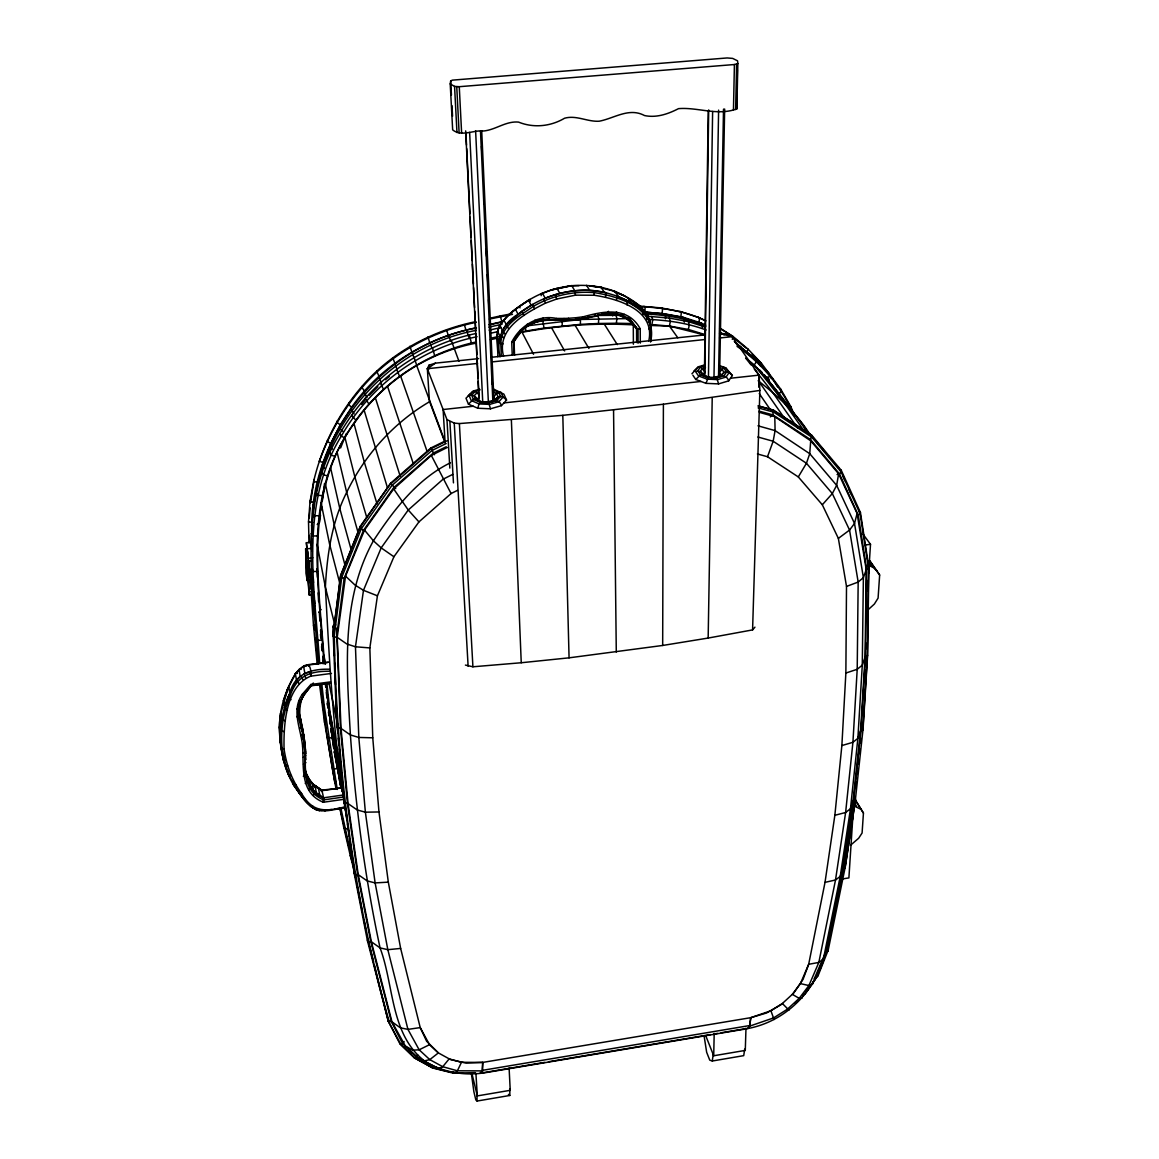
<?xml version="1.0" encoding="UTF-8"?>
<svg xmlns="http://www.w3.org/2000/svg" width="1159" height="1159" viewBox="0 0 1159 1159"><rect width="100%" height="100%" fill="white"/><g stroke="black" fill="none" stroke-linecap="round" stroke-linejoin="round"><path stroke-width="1.5" d="M330.503 681.883L310.858 684.476L302.383 694.212L303.513 695.009C330.214 663.687 293.879 703.151 298.558 708.859C297.327 719.116 302.383 728.62 303.383 738.718C307.859 760.014 297.849 789.221 323.622 799.898L343.716 797.001L343.397 794.987L323.564 797.798C305.715 790.554 304.02 770.083 305.73 753.466C304.875 738.703 302.079 724.1 298.327 709.801L299.355 717.769M665.483 318.768L665.483 315.654L664.006 313.727L643.1 311.945M465.411 665.092L472.915 666.787L521.246 662.745L569.069 657.834L662.673 645.462L663.397 404.23L759.869 390.438L759.087 375.125L732.111 336.675L727.099 333.937L719.58 333.386L732.111 336.675L719.551 337.993M648.779 340.905C655.704 309.96 617.733 298.819 594.306 295.255L593.959 290.706C566.722 288.069 539.326 297.312 518.059 314.248C502.731 323.013 495.878 339.862 500.094 356.827M457.385 490.402L451.083 493.546L418.935 521.898L393.915 556.74L377.428 595.798L369.851 647.924L372.763 737.805L378.964 811.966L388.323 882.144L400.652 948.439L420.224 1027.598L426.613 1041.217L438.377 1052.908L450.518 1059.587L466.135 1063.093L482.738 1062.412L750.771 1017.674L766.505 1013.009L781.123 1004.636L793.625 993.162L803.042 979.384L808.678 964.302L825.02 882.347L834.857 815.284L841.869 745.556L845.867 673.031L846.505 586.425L838.363 538.399L822.311 504.773L798.305 476.928L767.504 456.733L757.406 453.966M471.365 1073.263L473.872 1091.72L475.842 1099.92L477.059 1101.05L509.801 1095.472L509.873 1088.924L510.235 1090.315L477.32 1095.907L471.829 1073.147M684.317 322.159L684.346 319.073L682.825 317.146L664.006 313.727M344.759 806.91C325.085 811.735 312.713 812.589 301.63 793.524C291.923 780.5 286.432 764.954 284.056 748.989C283.535 725.592 285.476 686.331 310.8 676.132C311.568 659.558 304.223 664.064 295.922 673.002C285.679 689.054 279.87 707.859 279.348 726.91C279.667 747.207 283.491 767.924 293.908 785.585C300.21 794.335 306.121 804.491 316.016 809.648C325.389 812.995 335.328 808.547 344.831 808.171L344.006 799.319L323.375 802.245C299.601 792.915 303.977 766.78 302.586 746.454C301.152 728.953 290.851 710.453 302.383 694.212M704.411 374.314L708.25 110.873M708.7 109.917L704.802 375.429L708.439 377.559L712.626 111.51M788.96 1010.126L782.368 1003.506L770.909 1010.749L750.771 1017.674L749.583 1026.164L747.874 1028.54C786.932 1021.151 816.849 989.641 825.99 951.525L842.868 868.801L853.125 801.086L860.601 730.619L865.063 657.341L866.237 569.75L857.095 513.466L838.623 473.828L810.721 440.811L774.791 416.704L759.304 412.329M814.429 978.819L816.515 975.936L826.367 951.38L843.259 868.627L853.546 800.883L861.021 730.402L865.483 657.11L866.671 569.504L858.326 515.364L839.478 473.901L810.489 439.551L772.807 414.85L759.131 411.126M866.266 648.663L866.352 643.303M843.259 868.627L844.998 868.149L855.313 800.347L863.093 728.663L867.613 655.284L868.859 567.577L860.442 512.524L841.289 470.351L811.836 435.393L773.56 410.228L758.566 405.896M662.673 645.462L708.163 638.058L712.22 397.653M714.002 376.371L718.609 110.119M713.973 378.167L718.537 376.878L723.52 109.105M724.65 109.018L719.638 374.4L718.537 376.878M475.697 321.651C432.133 330.648 391.148 352.379 361.985 386.396L361.97 387.613C343.339 409.272 328.823 434.321 319.391 461.296L323.347 462.615L317.827 482.405L313.64 481.449L310.018 501.702L308.511 521.811L309.033 542.934M733.459 109.859L734.415 64.527L737.848 63.586L737.559 60.819L732.647 58.399L727.142 57.95L452.329 80.145L450.692 80.956L450.214 83.883L452.662 129.866C461.47 137.168 473.741 129.779 483.81 130.981C496.023 129.678 505.932 120.898 518.551 122.101C533.691 128.229 550.612 126.49 564.592 118.218C576.487 114.915 587.28 121.941 599.189 121.217C614.328 118.348 628.931 107.207 644.534 115.552C656.385 118.073 668.062 114.031 678.508 108.642C697.79 107.019 717.493 116.161 736.849 108.874L737.848 63.586M745.99 1028.134L745.28 1050.402L713.712 1055.762L714.19 1033.466M735.632 109.54L736.617 64.223M737.356 69.844L736.849 108.874M303.716 735.226C298.225 718.696 296.545 696.487 311.51 685.737L330.648 683.317M640.29 343.107L640.232 328.794C627.801 306.295 603.796 311.119 583.441 316.755C580.529 322.419 568.156 318.928 561.97 320.492C542.948 317.073 522.101 323.491 513.538 342.151L511.727 342.108L512.235 354.726M758.725 387.222L759.087 375.125L730.489 378.24M708.163 638.058L752.582 629.902L759.869 390.438M520.913 331.88L544.049 328.069L580.355 324.361L580.5 319.464L629.525 318.566M298.921 713.336C298.471 702.557 303.846 692.575 311.641 685.404M702.426 327.823L702.557 324.882L700.992 322.926L682.825 317.146M445.201 440.956L430.873 447.982L390.931 482.926L360.072 527.316L340.471 576.182L332.865 635.943L334.14 636.943L336.588 637.204L344.122 578.442L363.448 530.387L393.77 487.577L433.249 453.097L446.215 446.751M802.622 996.117L805.172 993.104M862.6 713.031L862.919 707.671M863.803 693.372L864.02 689.793M864.889 675.48L865.222 670.119M861.021 730.402L862.832 729.793L867.352 656.414L868.584 568.707L860.181 513.93L841.144 471.959L811.807 437.16L773.69 412.14L758.116 407.881M853.212 811.199L848.895 877.914L841.941 879M867.468 591.206L868.163 580.384M868.642 573.169L870.51 544.324L863.049 534.198M863.441 813.082L854.444 798.58L863.441 813.082L862.093 832.988L858.66 838.247L850.445 845.302M879.652 575.038L869.873 560.97L879.652 575.038L878.087 598.116L874.379 604.042L866.889 610.865M309.294 517.914L310.047 507.888M310.424 502.876L314.234 479.377L313.64 481.449C321.869 446.447 338.414 413.56 361.985 386.396M311.713 532.198C309.337 436.523 381.557 344.817 476.465 328.011M312.075 533.024L312.322 522.695M312.698 517.653C318.232 428.453 387.222 346.903 475.798 330.445M323.883 662.803C319.319 587.946 303.513 505.918 344.6 437.856C372.387 388.888 421.398 353.553 476.407 341.919M318.421 664.353C313.379 587.526 296.863 503.151 339.906 433.538C368.794 383.064 418.689 345.165 475.958 333.531M580.355 324.361L598.406 323.491L598.783 318.595L597.725 315.465L621.282 315.291M810.721 440.811L809.735 453.691L806.447 463.267L798.305 476.928M499.5 325.998C506.526 314.495 518.696 306.845 529.793 299.558C518.986 306.28 506.469 314.567 499.442 326.099C494.821 335.632 498.153 346.613 497.819 356.711M701.992 324.172L680.855 317.044L662.122 313.683L662.586 308.439L661.137 307.917L638.522 306.048M312.655 806.012L311.264 806.707L300.065 794.016L288.504 774.878C277.349 748.96 278.117 718.667 289.793 693.068C294.676 673.843 311.177 668.757 329.127 669.221M324.839 664.006L323.912 655.255C318.001 577.863 304.556 490.619 354.031 423.643C382.369 382.282 427.091 352.524 476.349 343.078M605.65 297.124L605.635 292.633C585.02 287.751 563.202 290.764 543.774 298.819L545.382 303.18C525.172 313.437 496.168 328.736 503.542 356.117M475.451 1072.64L453.14 1073.118L432.915 1068.076L414.285 1057.805L399.942 1043.853L388.265 1021.224L374.458 965.288M583.441 316.755L575.98 317.725L575.313 319.71L568.634 320.246M680.855 317.044L681.376 311.93L661.137 307.917M855.356 787.251L855.921 781.963M856.675 774.907L857.052 771.387M857.79 764.346L858.167 760.811M858.92 753.77L859.485 748.482M860.036 743.194L860.601 737.906M280.869 711.771C277.841 728.214 280.507 744.759 283.593 760.941M280.29 721.709L281.014 715.436M291.271 775.574L289.518 775.719L285.795 765.693L282.115 748.685L281.072 747.598L280.652 729.779L281.956 718.696L284.94 720.826M598.406 323.491L616.356 323.231L616.936 318.334L615.893 315.19M447.215 447.504L431.336 455.429L393.669 488.924L364.52 530.083L345.541 576.124L337.211 637.334L341.05 728.46L348.062 803.593L358.247 874.668L371.373 941.774L391.974 1021.861L405.375 1046.055L418.022 1057.66L438.551 1068.584L442.752 1066.715L449.17 1058.862L461.456 1062.31L482.738 1062.412L482.158 1073.234L747.541 1028.685L749.815 1025.527L750.771 1017.674M320.507 515.103L319.623 522.13L317.204 524.491M321.188 509.844L321.637 506.324M322.303 501.065L324.534 483.491M348.816 403.057L348.642 404.477L351.568 407.331L340.282 424.802L330.88 443.361L323.347 462.615M334.067 627.497L340.746 574.98L360.261 526.316L390.931 482.926M334.14 636.943L341.717 577.457L361.246 528.837L391.93 485.462L431.872 450.547L446.201 443.535M529.851 299.413C517.74 307.686 503.325 316.045 497.892 330.301L496.994 337.718L499.486 342.948L503.035 343.962L500.847 343.745C500.978 325.23 520.275 315.741 533.43 306.295C551.814 295.777 573.198 290.851 594.321 292.633C619.587 296.501 658.5 308.816 650.532 342.035M704.092 1035.914L706.657 1052.285L709.743 1060.123L712.292 1061.007L713.191 1054.429M305.295 766.881L305.295 759.058M698.891 322.724L699.601 317.827L679.869 311.365M844.766 860.224L846.664 847.751M847.2 844.187L847.751 840.608M848.287 837.044L850.184 824.571M850.72 820.992L851.257 817.428M851.807 813.864L852.343 810.3M852.879 806.736L853.43 803.173M826.367 951.38L828.033 950.988L845.244 867.033L855.574 799.203L853.546 800.883M344.223 800.869L354.248 873.683L367.475 940.905L388.236 1021.122L400.942 1044.578L415.154 1058.399L417.646 1054.748M838.623 473.828L836.653 485.36L832.321 493.56L822.311 504.773M315.219 497.428L315.799 494.082M818.08 975.255L805.128 993.828M337.269 420.92L336.979 422.513L340.282 424.802M360.261 526.316L361.246 528.837L363.448 530.387M336.979 722.115L343.948 802.492L347.468 803.506L357.667 874.61L370.793 941.731L391.438 1021.847L402.752 1043.839L416.632 1057.37L433.988 1066.831L440.579 1068.482M336.023 788.671L335.487 780.673M575.98 317.725L568.504 318.276L567.606 320.29M313.452 795.61L314.611 791.525L310.337 786.295L307.309 780.282L305.628 773.705L303.325 776.327M616.617 300.398L616.863 295.994L605.635 292.633L593.959 290.706M704.889 334.56L688.374 329.446L689.344 324.665L688.258 321.565L669.265 318.073L648.142 316.306M827.425 946.584L842.883 870.858M347.468 803.506L340.456 728.359L336.834 727.244L332.923 626.932L333.212 625.527L335.719 624.918M334.965 783.484L324.549 722.477L324.636 716.305M332.865 635.943L333.169 634.509M862.832 729.793L863.093 728.663M844.998 868.149L845.244 867.033M340.746 574.98L341.717 577.457L344.122 578.442M281.579 710.742L287.707 689.301L283.347 700.862L284.042 699.906M828.033 950.988L828.294 949.873L817.921 976.124L816.515 975.936M568.504 318.276L564.013 318.45L562.984 320.463M867.613 655.284L865.483 657.11M327.649 439.812L327.229 441.565L330.88 443.361M647.751 322.781L649.576 320.145L650.764 327.287L648.765 328.866L650.532 328.272C651.126 308.946 630.322 298.095 615.067 291.474C587.323 280.855 555.19 284.419 529.793 299.558L530.402 301.108M705.961 383.354L708.54 376.979C715.509 379.297 725.157 370.981 728.692 380.862L718.58 383.89L705.961 383.354L695.762 379.471L692.879 375.212M482.738 1062.412L482.289 1073.118C459.283 1076.233 437.218 1070.134 418.022 1057.66M857.095 513.466L854.516 523.448L849.561 530.069L838.363 538.399M319.391 461.296L319.913 459.37M627.091 305.034L627.627 300.76L616.863 295.994C627.932 300.688 639.58 306.092 647.475 315.48M608.489 311.307L607.229 313.35C619.152 312.408 629.931 319.189 636.566 328.765L640.232 328.794L636.566 328.765C624.049 303.788 596.537 317.16 575.791 319.551C552.539 320.855 524.955 315.118 513.538 342.151M310.337 786.295L308.671 790.003M479.609 389.236L473.524 390.945L465.99 398.203L468.439 404.158L477.783 408.243L479.029 403.926L481.13 401.651C488.185 404.1 498.08 395.436 501.456 405.65L506.555 400.029L503.861 394.118L493.053 388.844L494.531 390.163M310.67 499.543L310.018 501.702L314.35 502.441M813.806 980.21L812.546 984.266L808.91 985.541L800.434 983.629L792.336 994.35L799.203 998.348L801.985 998.218M564.013 318.45L556.523 318.435L555.291 320.449C541.195 316.813 525.969 323.81 517.812 335.502M732.3 339.355L733.183 336.603L719.898 328.055M342.006 787.859L321.898 790.148L321.449 791.51L321.898 790.264L312.582 783.919L308.164 778.631L305.063 772.502L306.106 773.169C309.221 780.659 314.77 787.294 322.274 790.641L342.006 787.859L343.397 794.987M302.89 679.565L300.876 675.74L296.559 680.463L288.185 696.994L284.462 707.743L287.403 710.163M842.868 868.801L840.232 876.392L823.397 959.044L818.834 962.434L808.678 964.302L800.434 983.629M853.125 801.086L850.474 808.721L840.232 876.392L835.509 880L825.02 882.347M307.309 780.282L305.252 783.484M860.601 730.619L857.877 738.341L850.474 808.721L845.621 812.502L834.857 815.284M865.063 657.341L862.282 665.136L857.877 738.341L852.923 742.311L841.869 745.556M866.237 569.75L863.383 577.646L862.282 665.136L857.211 669.294L845.867 673.031M767.504 456.733L773.154 441.246L775.096 430.612L774.791 416.704M465.657 130.866L479.044 400.478L482.767 402.492L488.388 402.68L492.836 400.971L493.85 398.29L481.709 130.88M340.601 447.968L346.396 433.423M642.68 315.118L643.607 311.119L640.261 306.121L624.353 295.791L613.662 291.039L603.274 288.417M814.226 978.862L825.99 951.525M319.812 809.561L319.319 810.648C307.063 807.055 300.311 794.219 293.299 784.382L295.951 784.846M303.325 733.125L300.963 735.588M488.011 403.202L488.562 401.985L490.445 408.808L501.456 405.65M453.763 1071.756L452.633 1072.683M746.353 352.771L748.048 349.105L733.183 336.603L719.623 328.243M435.436 363.144L427.352 368.707L443.115 409.533L445.128 442.941L429.424 401.115L427.352 368.707L429.004 365.186L435.436 363.144L478.595 358.624M304.035 737.327L301.673 739.659M461.456 1062.31L457.414 1070.8L454.56 1073.031L451.952 1071.568M287.055 690.156L295.922 673.002L297.414 673.437M497.501 336.747L497.776 345.353M280.666 739.268L279.985 740.572L282.057 750.206M305.585 751.365L303.18 753.278M514.118 354.466L513.625 342.195L515.842 338.399M810.489 439.551L811.836 435.393L772.416 409.678M305.802 755.581L303.383 757.363M305.904 762.593L303.484 764.187M404.085 1041.506L402.752 1043.839L399.942 1043.853M616.66 311.829L614.705 313.712M760.043 365.418L761.434 363.318L748.048 349.105M728.692 380.862L732.372 375.487L725.722 367.881L718.638 365.259M303.107 666.584L295.371 673.683L296.559 680.463L299.21 683.593M755.567 358.986L769.054 373.299L769.851 375.936L767.215 378.645L754.219 364.969L756.45 361.738L755.567 358.986L736.095 343.528M718.725 367.954L721.724 369.069L724.085 372.387L719.116 377.269L724.085 372.387L726.606 371.967L729.112 372.59L732.372 375.487M298.486 712.292L299.138 715.146L296.661 716.74M556.523 318.435C537.935 314.408 520 325.766 511.727 342.108L513.625 342.195M705.179 376.689L703.513 374.27L705.15 372.025L700.5 366.997L698.471 366.751L693.85 371.141M806.157 991.727L810.141 986.237M812.126 983.484L817.095 976.617M522.115 330.547L514.031 341.441L514.567 355.306M468.439 404.158L473.408 399.391L475.625 399.276L482.651 402.97L475.625 399.276L474.147 395.798L471.626 395.161L469.149 395.567L471.22 400.521L479.029 403.926L489.605 404.39L498.834 401.767L503.093 397.073L500.862 392.148L496.501 393.379L493.734 396.986L494.85 399.493L492.662 401.883M695.762 379.471L700.529 374.792L708.54 376.979M646.316 319.536L647.881 316.32L643.607 311.119L627.627 300.76M351.568 407.331C380.659 365.693 426.396 337.964 475.842 327.852M361.608 404.448L364.824 400.391M543.064 319.884L543.136 317.943M433.988 1066.831L432.915 1068.076L414.285 1057.805M752.582 629.902L754.944 627.164M318.826 612.14L321.159 609.475M299.312 708.004L296.936 708.946M714.842 378.544L715.958 377.283L716.769 377.921L718.58 383.89M295.371 673.683L300.007 668.569L301.065 669.438M495.038 400.145L498.066 396.856L500.543 396.45L503.093 397.073L506.555 400.029M316.914 808.678L316.016 809.648L310.453 806.084M541.21 295.661L540.978 293.821M471.22 392.669L473.524 390.945L477.233 392.524L474.147 395.798L477.624 398.725L478.696 401.246M468.077 395.987L470.177 393.785M369.388 395.248L377.834 386.657M300.978 701.036L298.863 701.34M624.368 314.306L621.775 315.856M795.103 1003.013L797.609 1000.71M534.473 308.671L532.575 304.455L521.898 311.423L506.092 325.143L501.963 331.271L505.15 334.038M385.411 379.717L389.366 376.458M494.85 399.493L498.066 396.856L496.501 393.379L493.748 392.206M770.3 416.878L772.807 414.85L773.56 410.228L757.914 405.94M594.306 295.255L575.487 295.154L574.676 290.576L571.706 285.636L552.292 289.779L571.706 285.636L578.921 285.693M691.923 373.777L698.471 366.751L705.179 364.795M858.326 515.364L860.442 512.524L858.993 511.583M781.036 398.493L778.457 393.959L781.485 391.742L780.775 389.221L761.434 363.318L752.133 354.495M299.558 728.823L301.876 726.171L300.847 723.433M416.617 365.389L429.975 401.463C393.857 422.484 364.824 454.806 346.671 492.358C331.865 521.767 327.099 554.582 325.375 587.106C329.373 659.732 332.923 732.531 344.73 804.418M329.315 661.919L308.787 664.585L302.89 666.903L308.931 664.962L327.765 662.513M628.221 319.667L631.322 318.609M503.73 319.898L508.656 328.823M450.445 462.774C416.907 479.174 393.481 510.293 373.401 540.804C340.427 600.434 346.773 669.54 350.395 734.951C355.567 806.505 365.027 877.725 380.065 947.903C394.046 985.049 390.235 1034.306 424.411 1060.862L429.801 1059.63L438.377 1052.908L429.511 1044.679L420.224 1027.598L407.939 1029.38L400.434 1027.845L391.974 1021.861M452.705 474.393L443.086 479.203L408.243 510.003L381.181 547.874L363.477 590.308L355.465 646.78L358.812 737.443L365.375 812.184L375.125 882.912L387.83 949.685L407.939 1029.38L419.152 1049.808L429.801 1059.63L442.752 1066.715L457.414 1070.8L482.854 1070.887M429.511 1044.679L419.152 1049.808L412.749 1050.17L405.375 1046.055M446.997 440.811L431.003 448.649L390.887 483.752L395.726 488.576M582.991 318.725L595.175 316.378L595.306 314.48M587.57 317.957L587.888 316.016M302.586 746.454L304.991 744.339L304.18 738.254M866.671 569.504L868.584 568.707L868.859 567.577L867.41 566.418M595.175 316.378L599.739 314.611M846.505 586.425L858.167 582.064L863.383 577.646L854.516 523.448L836.653 485.36L809.735 453.691L775.096 430.612L757.972 425.817M540.818 293.995L552.539 289.576M545.382 303.18L556.711 299.008L575.487 295.154M590.887 285.766L590.192 286.012L602.492 287.693L589.728 285.766M749.583 1026.164L773.604 1017.906L787.28 1009.272L799.203 998.348L808.91 985.541L818.834 962.434L835.509 880L845.621 812.502L852.923 742.311L857.211 669.294L858.167 582.064L849.561 530.069L832.321 493.56L806.447 463.267L773.154 441.246L757.87 437.001M301.63 793.524L299.138 793.292M347.729 828.337L345.136 829.12L343.629 826.744L339.703 807.62M705.469 367.403L702.513 368.258L700.253 371.387L695.27 371.17L698.5 375.907L707.004 379.138L717.566 379.587L726.012 377.066L729.112 372.59L725.722 367.881L719.391 366.36M704.788 365.751L700.5 366.997L697.761 370.764L700.529 374.792L707.787 377.544L716.769 377.921L723.955 375.777L726.606 371.967L723.723 367.968L719.015 372.604L720.71 374.994M480.014 389.902L475.349 391.22L471.626 395.161L473.408 399.391L480.058 402.26L489.069 402.666L496.892 400.434L500.543 396.45L498.645 392.249L493.662 390.134M476.306 322.274C432.423 331.286 391.278 353.365 361.97 387.613L364.491 391.032M477.088 336.69C420.051 348.294 370.112 385.773 341.311 436.117C299.051 504.614 314.712 587.584 319.667 663.223M837.059 474.509L839.478 473.901L841.144 471.959L841.289 470.351L839.913 469.569M490.416 339.761L497.443 338.109M601.304 314.248L604.418 313.538M488.866 324.65L501.919 321.709L500.224 315.943L490.402 318.131M491.213 338.124L497.805 336.632M489.562 324.795L502.702 321.854M488.91 327.157L502.079 324.216M489.185 330.156L500.833 327.548M490.329 333.314L496.979 331.822M489.417 319.102L512.495 314.35M500.224 315.943L511.727 313.77M712.292 1061.007L743.716 1055.646L744.73 1049.083L745.28 1050.402M482.897 1070.264L749.815 1025.527M544.86 1062.339L480.753 1073.104L480.304 1072.307M548.424 1061.745L710.467 1034.552M714.031 1033.958L717.58 1033.35M721.144 1032.756L744.295 1028.873M624.353 295.791L614.313 291.923M634.19 324.969C596.668 322.622 559 325.476 522.057 332.314L533.546 354.248M535.922 321.101L549.337 319.247M527.012 325.824L580.5 319.464M326.548 810.228L331.488 809.518M334.777 809.054L339.717 808.345M329.46 671.22C307.917 671.133 295.646 676.914 289.228 698.471C282.709 714.35 280.652 731.648 282.115 748.685L284.056 748.989M331.474 673.437L310.8 676.132L310.192 671.698L304.107 673.654L305.628 677.798M313.35 685.172L318.493 684.505M321.927 684.042L328.794 683.144M865.44 544.947L870.51 544.324M575.313 319.71L581.948 318.884M473.22 406.244L443.115 409.533L446.968 419.601L454.241 423.093L459.384 423.571L562.81 415.342L663.397 404.23M503.948 402.912L700.978 381.456M427.352 368.707L477.551 363.433M491.894 361.927L705.208 339.5M491.184 357.305L705.194 334.893M388.236 1021.122L391.438 1021.847M312.582 570.141L309.583 570.431L308.236 557.986M307.642 577.052L309.207 594.973L311.901 594.697L308.366 561.449L308.656 564.882M400.652 948.439L387.83 949.685L380.065 947.903L371.373 941.774M305.657 548.656L307.309 580.963L305.947 573.241L305.657 548.656L307.005 548.54L307.642 551.959L308.83 566.331M312.843 557.769L308.308 558.203L306.367 542.716L310.887 542.296L312.336 551.481M307.541 548.743L312.09 548.337M306.266 552.09L307.642 551.959M308.83 561.101L311.858 560.84M308.816 563.245L307.439 563.375L309.207 594.973M605.998 313.408L609.141 313.147M450.214 83.883L454.56 86.389L459.268 86.693L734.415 64.527M321.825 640.087L317.566 640.42L315.987 638.044M370.793 941.731L368.62 941.861L367.475 940.905L367.707 939.152L373.56 961.796M388.323 882.144L375.125 882.912L367.157 880.912L358.247 874.668M639.131 306.15L640.261 306.121L645.635 313.843M317.885 571.416L313.51 571.503L311.901 569.17M357.667 874.61L355.436 874.668L354.248 873.683L354.48 871.988L356.219 880.826M378.964 811.966L365.375 812.184L357.189 809.967L348.062 803.593M605.375 312.858L610.764 312.785M317.102 535.922L312.669 535.98L311.047 533.691M318.595 515.755L314.219 515.697L312.597 513.423M616.356 323.231L632.423 323.535M287.649 765.737L284.766 764.781M372.763 737.805L358.812 737.443L350.395 734.951L341.05 728.46M650.054 325.476L669.438 326.085L688.374 329.446M321.883 810.358L318.87 810.257L319.638 810.46M477.783 408.243L490.445 408.808M649.185 319.435C668.511 320.377 687.881 323.129 706.063 329.996M639.913 306.57C662.441 307.729 685.462 310.815 705.903 320.855M322.086 495.603L317.856 495.299L316.262 492.981M369.851 647.924L355.465 646.78L346.802 643.984L337.211 637.334M646.621 312.148L648.055 314.075C667.7 315.378 687.562 318.406 705.701 326.36M662.122 313.683L644.781 312.09L645.201 306.86L643.796 306.324M311.22 593.321L313.481 625.367L316.277 625.657M311.09 591.539L313.944 591.901M308.511 521.811L312.887 522.448M332.923 626.932L336.646 628.352L340.456 728.359M643.144 311.076L644.505 311.293L644.1 310.467M327.62 475.741L323.636 475.06L322.101 472.669M613.806 313.452L626.729 318.435L633.741 324.824L636.566 328.765L636.624 342.528M528.475 325.389L527.229 324.216M433.93 1068.019L450.938 1072.249M705.324 335.139L669.438 326.085L651.923 324.534L652.749 319.623L651.706 316.494M853.415 805.577L860.601 809.141M283.665 731.619L280.652 729.779M335.168 456.414L331.503 455.255L330.04 452.763M688.258 321.565L704.991 326.954M868.511 565.592L872.394 566.91L876.624 570.286M377.428 595.798L363.477 590.308L355.016 585.063L345.541 576.124M503.803 337.617L500.398 335.487L499.486 342.948L500.847 343.745M314.248 793.524L323.564 797.798L323.375 802.245L323.564 797.798L321.898 790.148M700.992 322.926L705.686 325.143M698.008 317.204L704.266 320.188M324.897 468.439L322.695 467.323L322.231 464.875M520.377 329.996L521.782 330.721M344.6 437.856L341.311 436.117L339.906 433.538M308.164 778.631L309.12 779.167M322.274 790.641L312.582 783.919L321.898 790.264M770.88 377.805L773.082 379.123M719.681 332.01L724.071 334.806M737.066 346.411C761.666 362.955 781.18 386.86 793.466 413.777M633.408 302.441L637.711 305.223M632.046 303.948L637.682 307.599M332.459 449.098L330.416 447.765L329.924 445.375M313.017 785.831L315.827 787.729M291.025 699.688L288.185 696.994M393.915 556.74L381.181 547.874L373.401 540.804L364.52 530.083M314.611 791.525L323.564 797.798M758.174 380.76C778.182 396.335 797.363 413.835 810.807 435.842M508.395 1094.371L509.801 1095.472M355.929 420.34L351.713 415.328M747.613 359.522L754.219 364.969M737.124 345.107L739.761 347.294M753.814 358.667L734.313 341.325L740.007 346.686M744.02 350.032L753.133 358.174M731.343 335.748L746.106 348.106M299.645 718.363L300.674 719.246L305.527 750.424M342.832 431.293L340.051 428.873L339.529 426.541M703.513 374.27L700.253 371.387L702.542 374.705M808.591 433.683C789.337 407.186 770.807 379.326 745.628 358.015L751.046 364.911M301.065 725.23L302.122 726.171M301.775 729.373L302.832 730.358L303.788 737.341L302.716 736.269M306.932 779.529L305.73 772.416L309.511 779.92L313.379 784.382M409.113 1050.72L411.706 1053.241M759.696 369.982L762.057 372.459M758.623 363.752L761.014 366.287M418.935 521.898L408.243 510.003L393.669 488.924M629.525 319.652L638.058 329.257L638.058 343.238M464.295 324.607L466.092 330.387M354.075 413.893L351.018 408.75M749.018 353.596L750.728 355.625M762.912 374.444L767.446 379.833M810.576 434.741L826.367 453.502M828.627 456.182L832.017 460.195M835.393 464.223L838.783 468.236M368.924 404.056L365.201 398.305M446.534 329.779L448.316 335.574M756.61 367.78L784.107 402.535L804.882 432.046M754.292 369.055L772.734 392.481L797.435 427.758M766.621 378.573L803.709 425.788L809.098 434.451M759.362 362.173L761.449 365.013M767.244 376.921L769.301 379.732M764.418 374.951L778.457 393.959M763.998 374.676L768.04 380.181M434.466 454.748L430.873 447.982M868.352 561.318L872.394 566.91M677.827 337.791L669.438 326.085L670.337 321.188L669.265 318.073M760.405 383.615L784.846 418.776M759.232 393.538L770.286 409.605M427.917 336.936L429.728 342.673M313.596 603.955L315.205 606.331M477.233 392.524L478.957 395.089M647.403 317.247L649.924 321.029M366.983 397.696L364.158 392.162M628.207 297.805L631.496 302.774M320.637 685.099L322.781 703.962L324.332 706.353L337.255 789.467M615.067 291.474L618.283 296.429M634.103 324.955L636.566 328.765M631.278 321.014L633.741 324.824M322.781 703.962L327.099 735.806L328.634 738.182L332.72 737.399L325.983 683.52M627.99 317.566L630.438 321.362M327.099 735.806L332.053 766.881L333.589 769.272L337.588 768.33L332.025 734.198M601.086 287.287L604.216 292.227M604.23 324.027L617.283 344.614M343.629 826.744L350.25 855.501L353.988 866.642M778.24 394.538L779.993 397.334M586.541 285.331L589.598 290.257M575.11 325.288L588.931 348.453M383.499 389.265L380.239 382.818M556.885 288.272L559.768 293.241M855.023 803.651L856.631 806.432M780.775 389.221L790.699 406.374L795.002 416.327M773.98 380.674L777.559 386.86M519.261 306.425L520.072 307.845M551.496 327.649L564.65 350.945M542.383 293.126L545.179 298.124M451.083 493.546L431.336 455.429M524.056 315.465L521.898 311.423M378.979 376.24L376.718 371.242M528.461 300.138L531.17 305.179M381.456 382.977L378.863 377.095M515.436 309.163L518.059 314.248M499.819 325.172L502.34 330.344M497.559 331.257L500.065 336.458M466.671 330.561L468.816 337.226M842.854 476.03L845.056 480.884M848.721 488.968L850.923 493.806M409.895 346.28L411.793 351.858M448.808 335.762L450.532 340.891M458.978 361.289L451.315 340.5M399.449 376.139L396.624 369.113M430.119 342.934L431.829 348.033M394.828 363.129L392.771 357.812M396.74 368.591L394.9 363.738M646.2 315.118L646.548 315.987M705.831 1035.929L713.712 1055.762M534.922 320.145L535.53 321.782M412.053 352.264L414.285 358.725M555.393 294.545L556.711 299.008M770.909 1010.749L774.067 1019.543M429.975 401.463L444.39 439.898M299.138 715.146L300.674 719.246M283.68 757.696L284.679 760.42M426.99 451.083L400.536 375.806M469.337 335.241L471.481 343.209M542.629 320.058L544.049 328.069M414.082 357.334L416.559 364.853M413.401 463.919L387.483 386.208M432.423 347.772L434.668 355.625M282.506 753.872L284.607 760.072M740.558 346.396L741.514 349.25M400.203 476.204L375.342 397.711M387.497 487.852L364.143 410.228M377.037 503.948L364.303 462.151L354.031 423.643M366.737 517.392L354.857 476.914L345.034 437.87M358.261 533.198L346.671 492.358L337.226 452.749M324.911 810.46L324.955 809.735L325.042 810.88M351.583 551.264L339.761 508.366L330.677 468.193M344.86 564.65L334.227 524.853L325.418 484.085M790.699 406.374L791.322 408.823M340.065 584.397L329.605 544.237L321.057 502.803M389.337 1022.064C352.104 894.14 335.922 760.985 334.183 627.975M347.555 841.463L349.323 848.431M350.206 851.908L352.858 862.354M350.25 855.501L355.147 874.741M305.266 769.895L306.106 773.169M334.777 624.831L325.375 587.106L317.102 544.266M298.428 713.466L299.239 716.726M311.235 591.93L311.901 594.697M337.877 725.606L328.997 683.419M351.757 857.892L340.876 808.258M347.164 839.782L339.906 807.678M299.674 719.203L300.326 722.071L298.457 712.582M342.354 777.544L330.069 712.959L326.896 683.231M346.048 811.054L345.281 807.62L345.933 811.17M282.753 753.422L283.448 756.639M339.428 779.891L341.094 788.294M344.803 807.157L345.86 812.358M346.57 815.82L347.265 819.283M356.914 884.36L362.144 910.873M363.883 919.71L365.621 928.547M341.268 787.149L334.328 751.655L340.833 786.845M330.069 712.959L341.948 787.207M346.599 814.719L347.251 818.268M303.615 666.468L304.846 673.205M323.912 655.255L325.505 664.064M336.617 763.346L341.108 788.134M332.053 766.881L336.038 788.772M298.979 669.467L300.181 676.219M336.791 759.406L342.557 792.119M344.064 800.739L344.672 804.172M318.566 788.627L319.826 795.769M316.595 484.868L317.03 487.374M315.147 786.135L316.393 793.278M312.119 783.223L313.365 790.366M304.093 740.369L305.295 747.381M305.223 748.671L304.324 743.412L304.629 749.482M304.513 746.439L305.73 753.466M309.511 779.92L310.728 787.048M305.295 756.03L305.904 759.551M307.367 776.298L308.569 783.426M288.649 686.244L289.793 693.068M313.046 505.034L313.452 507.584M283.665 699.471L284.781 706.353M293.343 782.021L293.908 785.585M311.539 525.143L311.945 527.722M336.038 760.318L326.302 690.083M330.938 729.243L331.329 732.923M332.01 736.081L333.749 748.265M334.429 751.452L334.98 754.857M280.565 713.118L281.651 720.058M302.513 728.272L302.832 730.358M287.36 770.127L287.91 773.676M279.348 726.91L280.42 733.893M327.374 703.788L327.896 707.338M328.663 712.655L329.185 716.204M329.692 719.753L330.214 723.288M330.981 728.605L332.778 741.021M333.299 744.556L333.821 748.106M345.252 807.982L347.048 820.427M347.555 823.977L349.352 836.421M349.859 839.985L351.655 852.43M352.177 855.994L352.944 861.325M353.452 864.875L353.973 868.439M324.549 722.477L319.42 683.651M327.418 701.441L328.113 706.715M328.591 710.221L329.286 715.48M329.764 718.986L330.474 724.245M327.302 703.136L328.011 708.381M328.475 711.887L328.953 715.378M329.649 720.623L330.127 724.129M302.977 731.286L303.788 737.341M317.16 663.861L313.481 625.367M325.491 682.897L325.896 686.49M325.317 683.578L325.722 687.171M326.331 692.56L326.939 697.935M321.796 684.042L324.332 706.353M525.505 327.693L525.867 330.923M342.224 791.64L341.847 787.367M337.11 725.693L337.791 732.85M338.298 738.211L338.979 745.382M339.312 748.96L340.166 757.899M340.5 761.492L341.34 770.431M341.688 774.009L342.528 782.962M342.861 786.541L343.716 795.494M314.263 624.687L314.741 629.902M315.538 638.58L315.871 642.057M316.508 649.011L316.987 654.227M321.188 638.884L320.507 630.047M321.666 644.114L322.303 651.083M322.767 656.313L323.404 663.281M320.463 634.306L320.782 637.783M321.565 646.49L321.883 649.967M322.825 660.413L323.144 663.89M309.105 570.011L309.699 576.863M310.004 580.282L310.742 588.83M309.12 569.924L309.714 577.11M306.367 542.716L307.135 552.119M308.135 561.043L308.395 564.129M308.787 664.585L308.902 666.034L308.816 664.701M314.451 600.304L314.683 603.868M312.104 594.524L312.365 598.073M313.104 608.736L313.481 614.067M319.305 612.227L319.913 621.137M307.121 550.279L307.352 553.785M307.816 560.768L308.048 564.259M475.914 1073.451L477.32 1095.907M429.004 365.186L429.236 368.779M446.968 419.601L449.837 468.091M454.241 423.093L468.12 666.193M449.895 421.702L453.459 482.854M459.384 423.571L472.915 666.787M432.119 1065.498L432.235 1067.584M454.56 86.389L456.965 132.546M450.692 80.956L451.431 95.052M451.996 105.628L452.561 116.19M459.268 86.693L461.615 132.865M509.091 1067.888L510.235 1090.315M456.747 86.766L459.123 132.937M469.627 132.372L482.767 402.492M465.904 132.416L466.526 145.049M466.7 148.656L469.931 213.647M470.105 217.255L471.09 237.117M471.278 240.724L472.264 260.587M472.437 264.194L473.423 284.042M473.596 287.664L474.582 307.512M474.77 311.134L475.755 330.981M475.929 334.589L476.914 354.451M477.088 358.059L478.073 377.921M478.261 381.528L479.058 397.783M313.234 577.689L313.481 582.861M310.8 570.242L311.134 577.139M309.975 569.098L310.931 588.077M475.61 130.663L488.388 402.68M317.015 568.649L317.436 577.298M318.16 592.886L318.566 601.535M481.521 146.309L481.854 153.524M482.752 173.372L483.013 178.79M483.911 198.653L484.158 204.071M485.07 223.919L485.317 229.337M486.215 249.185L486.548 256.414M487.374 274.466L487.707 281.68M488.518 299.732L488.852 306.947M489.678 324.998L490.011 332.227M490.837 350.279L491.155 357.494M491.981 375.545L492.401 384.571M480.492 131.126L492.836 400.971M500.789 343.788L501.296 355.943M499.268 336.124L499.413 339.573M511.365 419.833L521.246 662.745M307.222 566.737L307.367 570.17M333.633 636.262L334.4 655.936M334.676 663.093L335.516 684.549M335.864 693.488L336.69 714.958M612.56 312.756L612.676 315.9M562.81 415.342L569.069 657.834M312.249 540.094L312.336 543.629M311.887 539.239L312.003 544.542M309.554 535.415L309.728 542.441M562.144 320.985L562.231 325.853M613.56 410.141L616.284 652.053M476.986 1094.502L477.059 1101.05M633.278 323.68L633.394 344.223M648.055 314.075L648.069 317.218M650.764 327.287L650.779 341.05M311.51 685.737L310.858 684.476L311.539 685.853"/></g></svg>
